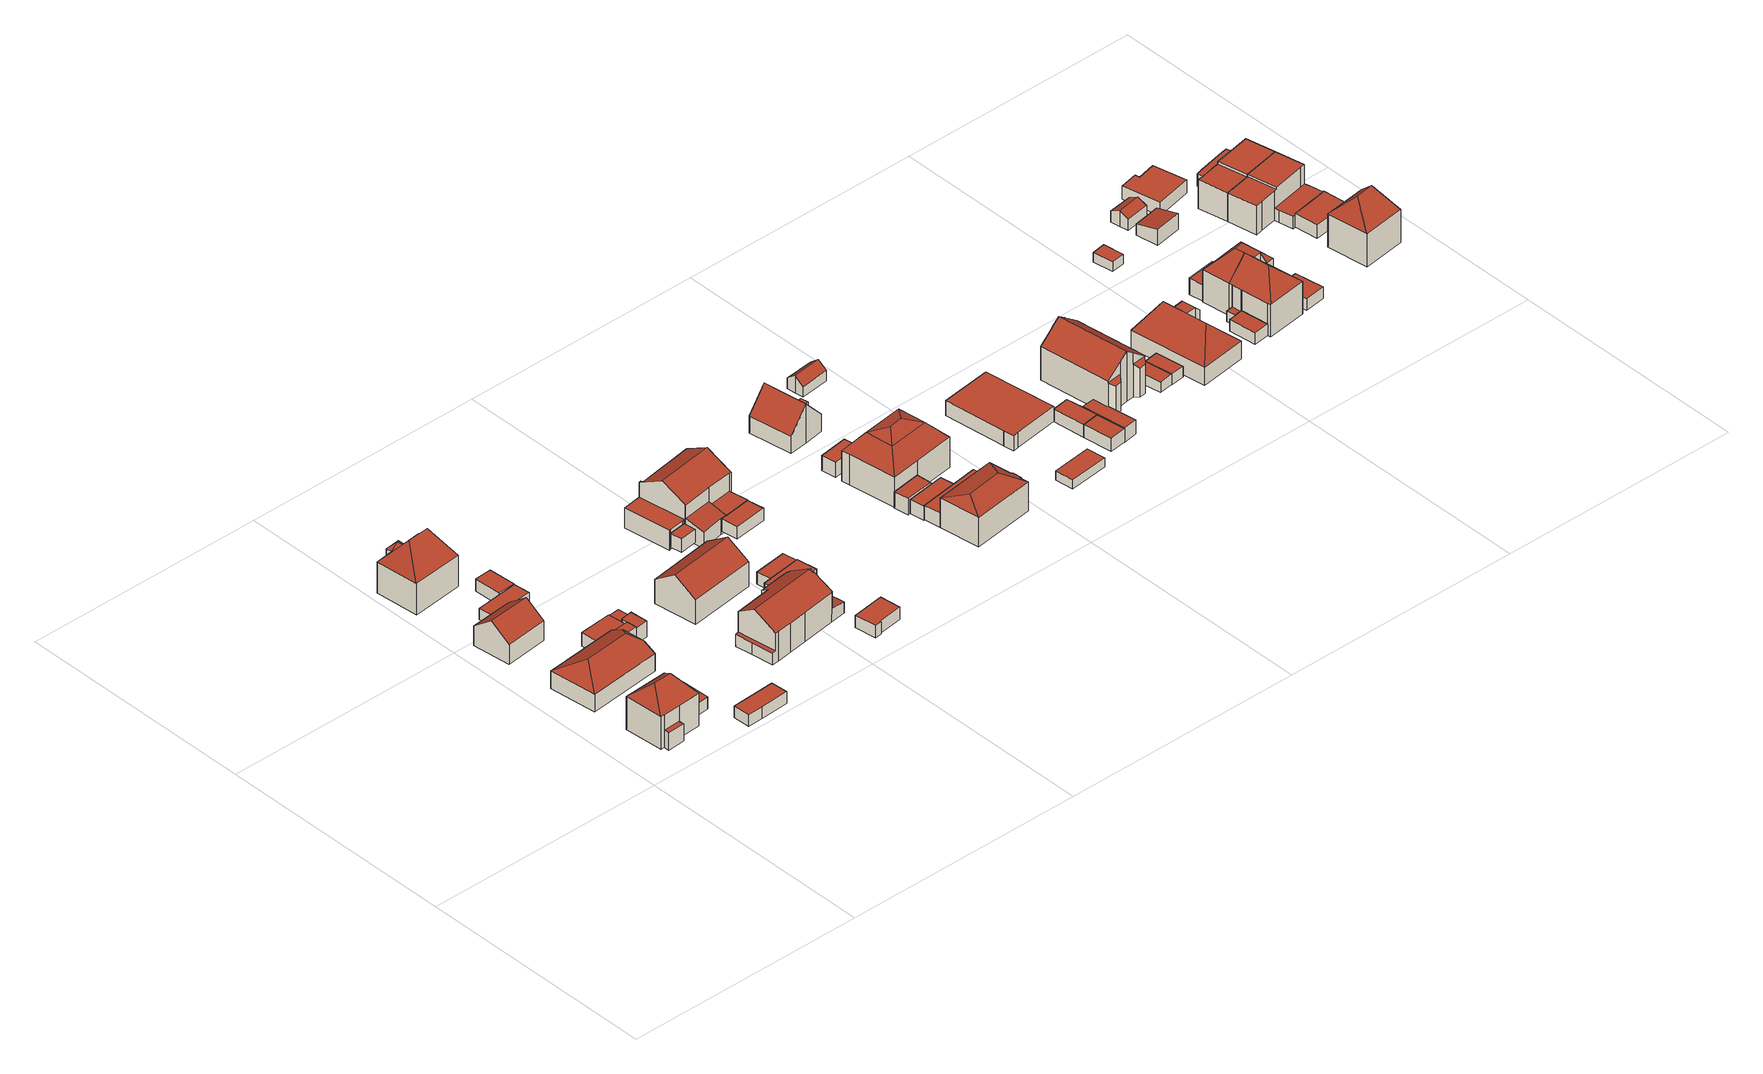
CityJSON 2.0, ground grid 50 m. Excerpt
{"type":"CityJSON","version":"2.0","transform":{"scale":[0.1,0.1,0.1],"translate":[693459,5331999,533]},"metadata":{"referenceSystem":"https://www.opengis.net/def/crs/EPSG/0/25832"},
"CityObjects":{
"building1":{"type":"Building","attributes":{"Gemeindeschluessel":"09162000","HoeheDach":"545.530","HoeheGrund":"535.030","Methode":"2000","NiedrigsteTraufeDesGebaeudes":"538.732","Geometrietyp2DReferenz":"3000","function":"31001_1000","roofType":"3200","measuredHeight":10.5,"storeysAboveGround":3},"geometry":[{"type":"MultiSurface","lod":"2","boundaries":[[[0,1,2,3]],[[4,5,6,7]],[[8,9,10,11,12,13,14]],[[15,16,11,10]],[[6,5,2,1,17,18,15,10,9,19]],[[20,21,4,7,22,23,24,25,26,27]],[[26,25,16,15,18]],[[20,28,29,21]],[[22,14,13,23]],[[25,24,12,11,16]],[[19,9,8]],[[22,7,6,19,8,14]],[[20,27,17,1,0,28]],[[4,21,29,3,2,5]],[[23,13,12,24]],[[28,0,3,29]],[[26,18,17,27]]],"semantics":{"surfaces":[{"type":"WallSurface"},{"type":"RoofSurface"},{"type":"GroundSurface"}],"values":[0,0,1,1,1,2,0,0,0,0,1,0,0,0,0,1,0]}}]},
"building2":{"type":"Building","attributes":{"Gemeindeschluessel":"09162000","HoeheDach":"541.320","HoeheGrund":"534.810","Methode":"2000","NiedrigsteTraufeDesGebaeudes":"538.487","Geometrietyp2DReferenz":"3000","function":"31001_1000","roofType":"3200","measuredHeight":6.51,"storeysAboveGround":1},"geometry":[{"type":"MultiSurface","lod":"2","boundaries":[[[30,31,32,33,34,35,36]],[[31,30,37,38,39]],[[35,40,41,36]],[[34,42,40,35]],[[39,38,43,44,45]],[[32,45,46,33]],[[33,46,42,34]],[[38,37,47,43]],[[31,39,45,32]],[[44,43,47,41,40,42,46]],[[45,44,46]],[[30,36,41,47,37]]],"semantics":{"surfaces":[{"type":"GroundSurface"},{"type":"WallSurface"},{"type":"RoofSurface"}],"values":[0,1,1,1,2,1,1,2,1,2,2,1]}}]},
"building3":{"type":"Building","attributes":{"Gemeindeschluessel":"09162000","HoeheDach":"537.626","HoeheGrund":"535.020","Methode":"1000","NiedrigsteTraufeDesGebaeudes":"537.626","Geometrietyp2DReferenz":"3000","function":"31001_2000","roofType":"1000","measuredHeight":2.61,"storeysAboveGround":1},"geometry":[{"type":"MultiSurface","lod":"2","boundaries":[[[48,49,50,51,52,53]],[[54,52,51,55]],[[56,50,49,57]],[[24,53,52,54]],[[24,54,55,56,57,25]],[[25,48,53,24]],[[57,49,48,25]],[[55,51,50,56]]],"semantics":{"surfaces":[{"type":"RoofSurface"},{"type":"WallSurface"},{"type":"GroundSurface"}],"values":[0,1,1,1,2,1,1,1]}}]},
"building4":{"type":"Building","attributes":{"Gemeindeschluessel":"09162000","HoeheDach":"542.047","HoeheGrund":"534.880","Methode":"1000","NiedrigsteTraufeDesGebaeudes":"539.042","Geometrietyp2DReferenz":"3000","function":"31001_1000","roofType":"3100","measuredHeight":7.17,"storeysAboveGround":1},"geometry":[{"type":"MultiSurface","lod":"2","boundaries":[[[58,59,60,61,62]],[[62,61,63,64]],[[65,66,59,58]],[[60,67,63,61]],[[59,66,67,60]],[[64,63,67,66,65]],[[64,65,58,62]]],"semantics":{"surfaces":[{"type":"WallSurface"},{"type":"RoofSurface"},{"type":"GroundSurface"}],"values":[0,0,0,1,1,0,2]}}]},
"building5":{"type":"Building","attributes":{"Gemeindeschluessel":"09162000","HoeheDach":"546.390","HoeheGrund":"534.690","Methode":"2000","NiedrigsteTraufeDesGebaeudes":"541.252","Geometrietyp2DReferenz":"3000","function":"31001_1000","roofType":"3200","measuredHeight":11.7,"storeysAboveGround":2},"geometry":[{"type":"MultiSurface","lod":"2","boundaries":[[[68,69,70,71]],[[72,73,74,75,76,71,70,77]],[[78,79,80,81]],[[76,82,71]],[[82,83,84]],[[79,72,77,85,80]],[[75,86,83,82,76]],[[71,82,84]],[[87,68,71,84]],[[75,88,89,86]],[[69,68,87,89,88,90,78,81]],[[78,90,74,73,79]],[[89,87,84,83,86]],[[85,77,70]],[[79,73,72]],[[69,81,80,85,70]],[[90,88,75,74]]],"semantics":{"surfaces":[{"type":"WallSurface"},{"type":"RoofSurface"},{"type":"GroundSurface"}],"values":[0,1,0,1,1,1,1,1,0,0,2,0,0,1,1,0,0]}}]},
"building6":{"type":"Building","attributes":{"Gemeindeschluessel":"09162000","HoeheDach":"537.505","HoeheGrund":"535.040","Methode":"1000","NiedrigsteTraufeDesGebaeudes":"537.505","Geometrietyp2DReferenz":"3000","function":"31001_2000","roofType":"1000","measuredHeight":2.46,"storeysAboveGround":1},"geometry":[{"type":"MultiSurface","lod":"2","boundaries":[[[91,92,93,94]],[[95,96,97,98]],[[98,97,92,91]],[[94,93,99,100]],[[100,99,96,95]],[[96,99,93,92,97]],[[98,91,94,100,95]]],"semantics":{"surfaces":[{"type":"WallSurface"},{"type":"RoofSurface"},{"type":"GroundSurface"}],"values":[0,0,0,0,0,1,2]}}]},
"building7":{"type":"Building","attributes":{"Gemeindeschluessel":"09162000","HoeheDach":"537.253","HoeheGrund":"534.900","Methode":"1000","NiedrigsteTraufeDesGebaeudes":"537.253","Geometrietyp2DReferenz":"3000","function":"31001_2000","roofType":"1000","measuredHeight":2.35},"geometry":[{"type":"MultiSurface","lod":"2","boundaries":[[[101,102,103,104]],[[105,101,104,106]],[[106,107,108,105]],[[104,103,107,106]],[[102,101,105,108]],[[102,108,107,103]]],"semantics":{"surfaces":[{"type":"WallSurface"},{"type":"GroundSurface"},{"type":"RoofSurface"}],"values":[0,1,0,0,0,2]}}]},
"building8":{"type":"Building","attributes":{"Gemeindeschluessel":"09162000","HoeheDach":"537.674","HoeheGrund":"534.890","Methode":"1000","NiedrigsteTraufeDesGebaeudes":"537.674","Geometrietyp2DReferenz":"3000","function":"31001_2000","roofType":"1000","measuredHeight":2.78},"geometry":[{"type":"MultiSurface","lod":"2","boundaries":[[[109,110,111,112]],[[113,109,112,114]],[[115,116,117,118,119,110,109,113]],[[118,117,120,121]],[[116,115,122,123]],[[110,119,124,111]],[[117,116,123,120]],[[114,112,111,124,121,120,123,122]],[[119,118,121,124]],[[115,113,114,122]]],"semantics":{"surfaces":[{"type":"WallSurface"},{"type":"RoofSurface"},{"type":"GroundSurface"}],"values":[0,0,1,0,0,0,0,2,0,0]}}]},
"building9":{"type":"Building","attributes":{"Gemeindeschluessel":"09162000","HoeheDach":"538.677","HoeheGrund":"535.000","Methode":"3100","NiedrigsteTraufeDesGebaeudes":"538.677","Geometrietyp2DReferenz":"3000","function":"51009_1610","roofType":"1000","measuredHeight":3.68},"geometry":[{"type":"MultiSurface","lod":"2","boundaries":[[[125,126,127,128]],[[129,130,126,125]],[[126,130,131,127]],[[128,127,131,132]],[[130,129,132,131]],[[129,125,128,132]]],"semantics":{"surfaces":[{"type":"WallSurface"},{"type":"RoofSurface"},{"type":"GroundSurface"}],"values":[0,1,0,2,0,0]}}]},
"building10":{"type":"Building","attributes":{"Gemeindeschluessel":"09162000","HoeheDach":"537.370","HoeheGrund":"534.810","Methode":"1000","NiedrigsteTraufeDesGebaeudes":"537.370","Geometrietyp2DReferenz":"3000","function":"31001_2000","roofType":"1000","measuredHeight":2.56},"geometry":[{"type":"MultiSurface","lod":"2","boundaries":[[[133,134,135,136]],[[136,135,137,138]],[[137,135,134,139]],[[140,133,136,138]],[[140,139,134,133]],[[138,137,139,140]]],"semantics":{"surfaces":[{"type":"WallSurface"},{"type":"RoofSurface"},{"type":"GroundSurface"}],"values":[0,0,1,2,0,0]}}]},
"building11":{"type":"Building","attributes":{"Gemeindeschluessel":"09162000","HoeheDach":"538.357","HoeheGrund":"534.960","Methode":"3100","NiedrigsteTraufeDesGebaeudes":"538.357","Geometrietyp2DReferenz":"3000","function":"31001_2000","roofType":"1000","measuredHeight":3.4},"geometry":[{"type":"MultiSurface","lod":"2","boundaries":[[[141,142,143,128]],[[144,145,146,147]],[[141,148,145,144,149,142]],[[149,144,147,150]],[[142,149,150,143]],[[148,141,128,127]],[[145,148,127,146]],[[143,150,147,146,127,128]]],"semantics":{"surfaces":[{"type":"WallSurface"},{"type":"RoofSurface"},{"type":"GroundSurface"}],"values":[0,0,1,0,0,0,0,2]}}]},
"building12":{"type":"Building","attributes":{"Gemeindeschluessel":"09162000","HoeheDach":"537.461","HoeheGrund":"534.990","Methode":"3100","NiedrigsteTraufeDesGebaeudes":"537.461","Geometrietyp2DReferenz":"3000","function":"51009_1610","roofType":"1000","measuredHeight":2.47},"geometry":[{"type":"MultiSurface","lod":"2","boundaries":[[[151,152,150,147]],[[153,147,150,154]],[[155,152,151,156]],[[156,151,147,153]],[[155,156,153,154]],[[152,155,154,150]]],"semantics":{"surfaces":[{"type":"WallSurface"},{"type":"GroundSurface"},{"type":"RoofSurface"}],"values":[0,1,2,0,0,0]}}]},
"building13":{"type":"Building","attributes":{"Gemeindeschluessel":"09162000","HoeheDach":"544.003","HoeheGrund":"535.122","Methode":"2000","NiedrigsteTraufeDesGebaeudes":"537.406","Geometrietyp2DReferenz":"3000","function":"31001_1000","roofType":"3100","measuredHeight":8.88,"storeysAboveGround":2},"geometry":[{"type":"MultiSurface","lod":"2","boundaries":[[[157,158,159,160,161,162]],[[163,164,165,166]],[[160,159,167,168,169]],[[170,167,159,158]],[[171,172,173,174]],[[175,176,177,178,179]],[[175,179,180,181,182]],[[183,184,185,186]],[[187,188,189,190]],[[191,192,176,175,182,193]],[[194,168,167,170]],[[186,185,172,171]],[[195,178,177,196]],[[197,198,199,200]],[[201,188,187]],[[194,202,203,204,169,168]],[[187,190,163,166,195,196,192,191,183,186,171,174,202,194,170,158,157,205,206,207,208]],[[191,193,184,183]],[[180,165,164,189,188,201,209,210,211,212,162,161,181]],[[181,161,204,203,173,172,185,184,193,182]],[[160,169,204,161]],[[195,166,165,180,179,178]],[[207,199,198,208]],[[200,210,209,197]],[[207,206,211,210,200,199]],[[157,162,212,205]],[[187,208,198,197,209,201]],[[205,212,211,206]],[[196,177,176,192]],[[174,173,203,202]],[[190,189,164,163]]],"semantics":{"surfaces":[{"type":"WallSurface"},{"type":"RoofSurface"},{"type":"GroundSurface"}],"values":[0,0,1,0,0,1,0,0,0,0,0,0,0,1,0,0,2,0,1,1,0,0,0,0,0,0,0,0,0,0,0]}}]},
"building14":{"type":"Building","attributes":{"Gemeindeschluessel":"09162000","HoeheDach":"543.204","HoeheGrund":"534.850","Methode":"1000","NiedrigsteTraufeDesGebaeudes":"540.043","Geometrietyp2DReferenz":"3000","function":"31001_1000","roofType":"3100","measuredHeight":8.35,"storeysAboveGround":2},"geometry":[{"type":"MultiSurface","lod":"2","boundaries":[[[213,214,215,216]],[[215,214,217,218]],[[219,220,217,214,213]],[[219,213,216,221]],[[221,222,220,219]],[[218,217,220,222]],[[216,215,218,222,221]]],"semantics":{"surfaces":[{"type":"WallSurface"},{"type":"RoofSurface"},{"type":"GroundSurface"}],"values":[0,1,0,2,0,1,0]}}]},
"building15":{"type":"Building","attributes":{"Gemeindeschluessel":"09162000","HoeheDach":"537.583","HoeheGrund":"534.970","Methode":"1000","NiedrigsteTraufeDesGebaeudes":"537.583","Geometrietyp2DReferenz":"3000","function":"31001_2000","roofType":"1000","measuredHeight":2.61},"geometry":[{"type":"MultiSurface","lod":"2","boundaries":[[[223,224,225,226]],[[226,225,227,228]],[[229,230,231,232]],[[233,234,230,229]],[[232,231,224,223]],[[228,227,234,233]],[[223,226,228,233,229,232]],[[231,230,234,227,225,224]]],"semantics":{"surfaces":[{"type":"WallSurface"},{"type":"GroundSurface"},{"type":"RoofSurface"}],"values":[0,0,0,0,0,0,1,2]}}]},
"building16":{"type":"Building","attributes":{"Gemeindeschluessel":"09162000","HoeheDach":"537.691","HoeheGrund":"534.970","Methode":"1000","NiedrigsteTraufeDesGebaeudes":"537.691","Geometrietyp2DReferenz":"3000","function":"31001_2000","roofType":"1000","measuredHeight":2.72},"geometry":[{"type":"MultiSurface","lod":"2","boundaries":[[[235,236,237,238]],[[239,240,236,235]],[[241,242,243,244]],[[238,237,245,246]],[[247,248,249,250]],[[247,250,239,235,238,246,251,252,241,244]],[[246,245,253,251]],[[243,242,254,253,245,237,236,240,249,248]],[[250,249,240,239]],[[252,254,242,241]],[[244,243,248,247]],[[251,253,254,252]]],"semantics":{"surfaces":[{"type":"WallSurface"},{"type":"GroundSurface"},{"type":"RoofSurface"}],"values":[0,0,0,0,0,1,0,2,0,0,0,0]}}]},
"building17":{"type":"Building","attributes":{"Gemeindeschluessel":"09162000","HoeheDach":"537.530","HoeheGrund":"534.890","Methode":"1000","NiedrigsteTraufeDesGebaeudes":"537.530","Geometrietyp2DReferenz":"3000","function":"51009_1610","roofType":"1000","measuredHeight":2.64},"geometry":[{"type":"MultiSurface","lod":"2","boundaries":[[[255,256,257,258]],[[259,260,261,262]],[[255,258,259,262]],[[256,255,262,261,263]],[[258,257,264,260,259]],[[256,263,264,257]],[[264,263,261,260]]],"semantics":{"surfaces":[{"type":"WallSurface"},{"type":"GroundSurface"},{"type":"RoofSurface"}],"values":[0,0,0,1,2,0,0]}}]},
"building18":{"type":"Building","attributes":{"Gemeindeschluessel":"09162000","HoeheDach":"537.160","HoeheGrund":"534.360","Methode":"2000","NiedrigsteTraufeDesGebaeudes":"537.160","Geometrietyp2DReferenz":"3000","function":"51009_1610","roofType":"1000","measuredHeight":2.8},"geometry":[{"type":"MultiSurface","lod":"2","boundaries":[[[265,266,267,268]],[[269,270,271,272]],[[267,266,271,270,273]],[[274,273,270,269]],[[272,271,266,265]],[[268,267,273,274]],[[274,269,272,265,268]]],"semantics":{"surfaces":[{"type":"WallSurface"},{"type":"RoofSurface"},{"type":"GroundSurface"}],"values":[0,0,1,0,0,0,2]}}]},
"building19":{"type":"Building","attributes":{"Gemeindeschluessel":"09162000","HoeheDach":"543.804","HoeheGrund":"533.790","Methode":"1000","NiedrigsteTraufeDesGebaeudes":"537.166","Geometrietyp2DReferenz":"3000","function":"31001_1000","roofType":"3100","measuredHeight":10.01,"storeysAboveGround":2},"geometry":[{"type":"MultiSurface","lod":"2","boundaries":[[[275,276,277,278]],[[279,280,281,282]],[[275,283,284,282,281,276]],[[285,286,287,288]],[[289,290,291,283,275,278,292,293,294,295,296,297,285,288,298,299,300]],[[285,297,301,302,303,286]],[[304,287,286,303,305,306]],[[307,308,289,300]],[[302,309,310,305,303]],[[304,298,288,287]],[[284,311,312,279,282]],[[292,278,277,310,309,313]],[[299,314,307,300]],[[290,312,311,291]],[[294,315,316,295]],[[293,317,315,294]],[[292,313,317,293]],[[307,314,306,305,310,277,276,281,280,308]],[[306,314,299,298,304]],[[295,316,318,296]],[[290,289,308,280,279,312]],[[302,301,318,316,315,317,313,309]],[[296,318,301,297]],[[291,311,284,283]]],"semantics":{"surfaces":[{"type":"WallSurface"},{"type":"GroundSurface"},{"type":"RoofSurface"}],"values":[0,0,0,0,1,0,2,0,0,0,2,0,0,0,0,0,0,2,0,0,0,2,0,0]}}]},
"building20":{"type":"Building","attributes":{"Gemeindeschluessel":"09162000","HoeheDach":"537.233","HoeheGrund":"534.590","Methode":"1000","NiedrigsteTraufeDesGebaeudes":"537.233","Geometrietyp2DReferenz":"3000","function":"31001_2000","roofType":"1000","measuredHeight":2.64},"geometry":[{"type":"MultiSurface","lod":"2","boundaries":[[[319,320,321,322]],[[323,312,324,325]],[[322,321,311,326]],[[327,328,320,319]],[[321,320,328,324,312,311]],[[326,311,312,323]],[[326,323,325,327,319,322]],[[325,324,328,327]]],"semantics":{"surfaces":[{"type":"WallSurface"},{"type":"RoofSurface"},{"type":"GroundSurface"}],"values":[0,0,0,0,1,0,2,0]}}]},
"building21":{"type":"Building","attributes":{"Gemeindeschluessel":"09162000","HoeheDach":"537.294","HoeheGrund":"534.600","Methode":"1000","NiedrigsteTraufeDesGebaeudes":"537.294","Geometrietyp2DReferenz":"3000","function":"31001_2000","roofType":"1000","measuredHeight":2.69},"geometry":[{"type":"MultiSurface","lod":"2","boundaries":[[[323,329,330,331]],[[325,332,329,323]],[[331,333,327,325,323]],[[333,334,335,327]],[[331,330,334,333]],[[327,335,332,325]],[[329,332,335,334,330]]],"semantics":{"surfaces":[{"type":"WallSurface"},{"type":"GroundSurface"},{"type":"RoofSurface"}],"values":[0,0,1,0,0,0,2]}}]},
"building22":{"type":"Building","attributes":{"Gemeindeschluessel":"09162000","HoeheDach":"537.800","HoeheGrund":"534.437","Methode":"2000","NiedrigsteTraufeDesGebaeudes":"537.800","Geometrietyp2DReferenz":"3000","function":"31001_2463","roofType":"1000","measuredHeight":3.36,"storeysAboveGround":1},"geometry":[{"type":"MultiSurface","lod":"2","boundaries":[[[336,337,338,339]],[[340,341,342,343]],[[339,338,344,345]],[[343,342,337,336]],[[341,344,338,337,342]],[[343,336,339,345,340]],[[345,344,341,340]]],"semantics":{"surfaces":[{"type":"WallSurface"},{"type":"RoofSurface"},{"type":"GroundSurface"}],"values":[0,0,0,0,1,2,0]}}]},
"building23":{"type":"Building","attributes":{"Gemeindeschluessel":"09162000","HoeheDach":"537.932","HoeheGrund":"534.930","Methode":"1000","NiedrigsteTraufeDesGebaeudes":"537.932","Geometrietyp2DReferenz":"3000","function":"31001_2000","roofType":"1000","measuredHeight":3},"geometry":[{"type":"MultiSurface","lod":"2","boundaries":[[[346,347,348,349]],[[350,351,348,347]],[[352,350,347,346]],[[351,353,349,348]],[[353,351,350,352]],[[353,352,346,349]]],"semantics":{"surfaces":[{"type":"GroundSurface"},{"type":"WallSurface"},{"type":"RoofSurface"}],"values":[0,1,1,1,2,1]}}]},
"building24":{"type":"Building","attributes":{"Gemeindeschluessel":"09162000","HoeheDach":"542.680","HoeheGrund":"535.060","Methode":"2000","NiedrigsteTraufeDesGebaeudes":"540.991","Geometrietyp2DReferenz":"3000","function":"31001_1000","roofType":"3200","measuredHeight":7.62,"storeysAboveGround":2},"geometry":[{"type":"MultiSurface","lod":"2","boundaries":[[[354,355,356,357]],[[358,359,360,361]],[[362,363,364,365,366]],[[365,364,367,368]],[[369,363,362,370]],[[358,371,367,359]],[[354,357,369,370,372,371,358,361,373,374]],[[366,365,368]],[[375,373,361,360]],[[373,375,376,374]],[[372,368,367,371]],[[372,370,362,366,368]],[[375,360,359,367,364,363,356,355,376]],[[369,357,356,363]],[[355,354,374,376]]],"semantics":{"surfaces":[{"type":"WallSurface"},{"type":"RoofSurface"},{"type":"GroundSurface"}],"values":[0,0,1,1,0,0,2,1,0,0,0,0,1,0,0]}}]},
"building25":{"type":"Building","attributes":{"Gemeindeschluessel":"09162000","HoeheDach":"538.060","HoeheGrund":"535.110","Methode":"1000","NiedrigsteTraufeDesGebaeudes":"538.060","Geometrietyp2DReferenz":"3000","function":"51009_1610","roofType":"1000","measuredHeight":2.95},"geometry":[{"type":"MultiSurface","lod":"2","boundaries":[[[377,378,379,380]],[[381,377,380,382]],[[383,384,372,371]],[[378,383,371,379]],[[382,380,379,371,372]],[[384,383,378,377,381]],[[384,381,382,372]]],"semantics":{"surfaces":[{"type":"WallSurface"},{"type":"GroundSurface"},{"type":"RoofSurface"}],"values":[0,0,0,0,1,2,0]}}]},
"building26":{"type":"Building","attributes":{"Gemeindeschluessel":"09162000","HoeheDach":"537.600","HoeheGrund":"534.443","Methode":"2000","NiedrigsteTraufeDesGebaeudes":"537.600","Geometrietyp2DReferenz":"3000","function":"31001_2463","roofType":"1000","measuredHeight":3.16,"storeysAboveGround":1},"geometry":[{"type":"MultiSurface","lod":"2","boundaries":[[[385,386,387,388]],[[389,390,386,385]],[[391,392,390,389]],[[388,387,392,391]],[[385,388,391,389]],[[390,392,387,386]]],"semantics":{"surfaces":[{"type":"WallSurface"},{"type":"GroundSurface"},{"type":"RoofSurface"}],"values":[0,0,0,0,1,2]}}]},
"building27":{"type":"Building","attributes":{"Gemeindeschluessel":"09162000","HoeheDach":"545.370","HoeheGrund":"534.412","Methode":"2000","NiedrigsteTraufeDesGebaeudes":"540.207","Geometrietyp2DReferenz":"3000","function":"31001_1000","roofType":"3400","measuredHeight":10.96,"storeysAboveGround":3},"geometry":[{"type":"MultiSurface","lod":"2","boundaries":[[[393,394,395,396]],[[339,397,398,336]],[[399,400,401,402,403]],[[404,405,406,407]],[[395,394,400,399]],[[408,409,410,411]],[[397,412,393,396,398]],[[405,404,411,410]],[[413,414,406,405,410,409,415,339,336,416,417]],[[409,408,412,415]],[[336,398,418,416]],[[416,418,403,417]],[[404,407,401,400,393,412,408,411]],[[415,412,397,339]],[[396,395,399]],[[414,401,407,406]],[[413,417,403,402]],[[413,402,401,414]],[[393,400,394]],[[418,398,396,399,403]]],"semantics":{"surfaces":[{"type":"RoofSurface"},{"type":"WallSurface"},{"type":"GroundSurface"}],"values":[0,1,0,1,0,1,0,1,2,1,1,1,0,1,0,1,1,1,0,0]}}]},
"building28":{"type":"Building","attributes":{"Gemeindeschluessel":"09162000","HoeheDach":"542.908","HoeheGrund":"534.690","Methode":"2000","NiedrigsteTraufeDesGebaeudes":"537.870","Geometrietyp2DReferenz":"3000","function":"31001_1000","roofType":"3100","measuredHeight":8.22,"storeysAboveGround":1},"geometry":[{"type":"MultiSurface","lod":"2","boundaries":[[[419,420,421,422]],[[423,424,425,426]],[[427,428,420,429]],[[430,427,429,431,432,433,434,435,436,437]],[[432,422,421,433]],[[434,438,439,435]],[[426,440,441,423]],[[430,437,424,423,441,442]],[[433,421,438,434]],[[430,442,428,427]],[[429,420,419,431]],[[436,435,439,440,426,425]],[[436,425,424,437]],[[431,419,422,432]],[[420,428,442,441,440,439,438,421]]],"semantics":{"surfaces":[{"type":"RoofSurface"},{"type":"WallSurface"},{"type":"GroundSurface"}],"values":[0,0,1,2,1,1,1,1,1,1,1,1,1,1,0]}}]},
"building29":{"type":"Building","attributes":{"Gemeindeschluessel":"09162000","HoeheDach":"538.404","HoeheGrund":"534.680","Methode":"1000","NiedrigsteTraufeDesGebaeudes":"536.900","Geometrietyp2DReferenz":"3000","function":"31001_2000","roofType":"3100","measuredHeight":3.72,"storeysAboveGround":1},"geometry":[{"type":"MultiSurface","lod":"2","boundaries":[[[443,444,445,446]],[[447,446,445,448]],[[449,443,446,447]],[[450,451,452,449,447,448]],[[453,454,444,443]],[[450,444,454,451]],[[448,445,444,450]],[[451,454,453,452]],[[452,453,443,449]]],"semantics":{"surfaces":[{"type":"RoofSurface"},{"type":"WallSurface"},{"type":"GroundSurface"}],"values":[0,1,1,2,0,1,1,1,1]}}]},
"building30":{"type":"Building","attributes":{"Gemeindeschluessel":"09162000","HoeheDach":"537.040","HoeheGrund":"535.150","Methode":"2000","NiedrigsteTraufeDesGebaeudes":"537.040","Geometrietyp2DReferenz":"3000","function":"51009_1610","roofType":"1000","measuredHeight":1.89},"geometry":[{"type":"MultiSurface","lod":"2","boundaries":[[[455,456,457,458]],[[459,460,461,462]],[[460,459,458,457]],[[462,461,456,455]],[[461,460,457,456]],[[459,462,455,458]]],"semantics":{"surfaces":[{"type":"GroundSurface"},{"type":"RoofSurface"},{"type":"WallSurface"}],"values":[0,1,2,2,2,2]}}]},
"building31":{"type":"Building","attributes":{"Gemeindeschluessel":"09162000","HoeheDach":"538.183","HoeheGrund":"534.960","Methode":"1000","NiedrigsteTraufeDesGebaeudes":"538.183","Geometrietyp2DReferenz":"3000","function":"31001_1000","roofType":"1000","measuredHeight":3.22,"storeysAboveGround":1},"geometry":[{"type":"MultiSurface","lod":"2","boundaries":[[[463,464,465,466]],[[467,468,469,470]],[[471,472,463,466,473,467,470,474]],[[475,476,477,469,468,478,465,464]],[[473,478,468,467]],[[470,469,477,474]],[[474,477,476,471]],[[466,465,478,473]],[[472,475,464,463]],[[475,472,471,476]]],"semantics":{"surfaces":[{"type":"WallSurface"},{"type":"GroundSurface"},{"type":"RoofSurface"}],"values":[0,0,1,2,0,0,0,0,0,0]}}]},
"building32":{"type":"Building","attributes":{"Gemeindeschluessel":"09162000","HoeheDach":"537.725","HoeheGrund":"534.850","Methode":"1000","NiedrigsteTraufeDesGebaeudes":"537.725","Geometrietyp2DReferenz":"3000","function":"31001_2000","roofType":"1000","measuredHeight":2.88},"geometry":[{"type":"MultiSurface","lod":"2","boundaries":[[[479,480,481,482]],[[482,481,483,484]],[[484,483,485,486]],[[482,484,486,479]],[[486,485,480,479]],[[480,485,483,481]]],"semantics":{"surfaces":[{"type":"WallSurface"},{"type":"GroundSurface"},{"type":"RoofSurface"}],"values":[0,0,0,1,0,2]}}]},
"building33":{"type":"Building","attributes":{"Gemeindeschluessel":"09162000","HoeheDach":"537.694","HoeheGrund":"535.050","Methode":"1000","NiedrigsteTraufeDesGebaeudes":"537.694","Geometrietyp2DReferenz":"3000","function":"51009_1610","roofType":"1000","measuredHeight":2.64},"geometry":[{"type":"MultiSurface","lod":"2","boundaries":[[[474,487,488,489]],[[474,489,490,491,492]],[[481,483,493,488,487]],[[492,481,487,474]],[[491,483,481,492]],[[490,493,483,491]],[[489,488,493,490]]],"semantics":{"surfaces":[{"type":"WallSurface"},{"type":"GroundSurface"},{"type":"RoofSurface"}],"values":[0,1,2,0,0,0,0]}}]},
"building34":{"type":"Building","attributes":{"Gemeindeschluessel":"09162000","HoeheDach":"537.786","HoeheGrund":"534.800","Methode":"1000","NiedrigsteTraufeDesGebaeudes":"537.786","Geometrietyp2DReferenz":"3000","function":"31001_2000","roofType":"1000","measuredHeight":2.99},"geometry":[{"type":"MultiSurface","lod":"2","boundaries":[[[494,495,496,497,498,499,500]],[[501,496,495,502]],[[503,494,500,504]],[[505,499,498,506]],[[504,500,499,505]],[[502,495,494,503]],[[507,497,496,501]],[[506,498,497,507]],[[504,505,506,507,501,502,503]]],"semantics":{"surfaces":[{"type":"RoofSurface"},{"type":"WallSurface"},{"type":"GroundSurface"}],"values":[0,1,1,1,1,1,1,1,2]}}]},
"building35":{"type":"Building","attributes":{"Gemeindeschluessel":"09162000","HoeheDach":"545.612","HoeheGrund":"534.910","Methode":"2000","NiedrigsteTraufeDesGebaeudes":"540.701","Geometrietyp2DReferenz":"3000","function":"31001_1000","roofType":"2100","measuredHeight":10.7,"storeysAboveGround":2},"geometry":[{"type":"MultiSurface","lod":"2","boundaries":[[[508,509,510,511,512]],[[511,513,514,512]],[[515,516,508,512,514,517]],[[518,519,520,521]],[[522,523,524,513,511,510]],[[525,509,508,516]],[[526,520,519,527]],[[522,525,516,515,528,526,527,529,523]],[[521,530,531,518]],[[514,513,524,532,531,530,533,517]],[[522,510,509,525]],[[529,532,524,523]],[[526,528,533,530,521,520]],[[529,527,519,518,531,532]],[[515,517,533,528]]],"semantics":{"surfaces":[{"type":"RoofSurface"},{"type":"WallSurface"},{"type":"GroundSurface"}],"values":[0,1,1,0,1,1,1,2,1,0,1,1,1,1,1]}}]},
"building36":{"type":"Building","attributes":{"Gemeindeschluessel":"09162000","HoeheDach":"545.582","HoeheGrund":"534.870","Methode":"2000","NiedrigsteTraufeDesGebaeudes":"540.673","Geometrietyp2DReferenz":"3000","function":"31001_1000","roofType":"2100","measuredHeight":10.71,"storeysAboveGround":2},"geometry":[{"type":"MultiSurface","lod":"2","boundaries":[[[534,535,536,537]],[[527,519,538,539]],[[536,540,541,537]],[[542,543,544,545]],[[527,529,532,531,518,519]],[[546,539,538,547,548,549]],[[550,545,544,540,536,535]],[[550,551,552,529,527,539,546,542,545]],[[518,547,538,519]],[[532,541,540,544,543,549,548,531]],[[552,541,532,529]],[[552,551,534,537,541]],[[546,549,543,542]],[[518,531,548,547]],[[550,535,534,551]]],"semantics":{"surfaces":[{"type":"RoofSurface"},{"type":"WallSurface"},{"type":"GroundSurface"}],"values":[0,1,1,1,1,1,1,2,0,0,1,1,1,1,1]}}]},
"building37":{"type":"Building","attributes":{"Gemeindeschluessel":"09162000","HoeheDach":"536.860","HoeheGrund":"534.740","Methode":"1000","NiedrigsteTraufeDesGebaeudes":"536.860","Geometrietyp2DReferenz":"3000","function":"31001_2000","roofType":"1000","measuredHeight":2.12},"geometry":[{"type":"MultiSurface","lod":"2","boundaries":[[[553,554,555,556]],[[557,558,559,560]],[[556,555,558,557]],[[560,553,556,557]],[[558,555,554,559]],[[560,559,554,553]]],"semantics":{"surfaces":[{"type":"WallSurface"},{"type":"GroundSurface"},{"type":"RoofSurface"}],"values":[0,0,0,1,2,0]}}]},
"building38":{"type":"Building","attributes":{"Gemeindeschluessel":"09162000","HoeheDach":"536.853","HoeheGrund":"534.620","Methode":"1000","NiedrigsteTraufeDesGebaeudes":"536.853","Geometrietyp2DReferenz":"3000","function":"31001_2000","roofType":"1000","measuredHeight":2.23},"geometry":[{"type":"MultiSurface","lod":"2","boundaries":[[[561,562,563,564]],[[564,555,554,561]],[[561,554,565,562]],[[562,565,566,563]],[[555,566,565,554]],[[563,566,555,564]]],"semantics":{"surfaces":[{"type":"GroundSurface"},{"type":"WallSurface"},{"type":"RoofSurface"}],"values":[0,1,1,1,2,1]}}]},
"building39":{"type":"Building","attributes":{"Gemeindeschluessel":"09162000","HoeheDach":"543.190","HoeheGrund":"534.570","Methode":"2000","NiedrigsteTraufeDesGebaeudes":"538.420","Geometrietyp2DReferenz":"3000","function":"31001_1000","roofType":"3200","measuredHeight":8.62,"storeysAboveGround":1},"geometry":[{"type":"MultiSurface","lod":"2","boundaries":[[[567,568,569]],[[570,571,572]],[[573,574,575,576,577]],[[567,578,579,580,568]],[[581,582,583]],[[584,575,574]],[[578,585,586,579]],[[587,580,579,586,588,589,590,591]],[[590,592,593,591]],[[589,588,583,572,571]],[[594,587,591,593]],[[569,568,584,574,573,570,572,583,582]],[[592,590,589,571,595]],[[583,588,586,585,581]],[[573,577,595,571,570]],[[568,580,587,594,576,575,584]],[[594,593,592,595,577,576]],[[578,567,569,582,581,585]]],"semantics":{"surfaces":[{"type":"RoofSurface"},{"type":"WallSurface"},{"type":"GroundSurface"}],"values":[0,1,0,1,0,1,1,2,1,1,1,0,1,1,0,1,0,0]}}]},
"building40":{"type":"Building","attributes":{"Gemeindeschluessel":"09162000","HoeheDach":"537.229","HoeheGrund":"534.770","Methode":"1000","NiedrigsteTraufeDesGebaeudes":"537.229","Geometrietyp2DReferenz":"3000","function":"51009_1610","roofType":"1000","measuredHeight":2.46},"geometry":[{"type":"MultiSurface","lod":"2","boundaries":[[[596,597,598,599]],[[600,596,599,601]],[[600,602,603,604,597,596]],[[602,600,601,605]],[[597,604,606,598]],[[599,598,606,607,605,601]],[[603,602,605,607]],[[604,603,607,606]]],"semantics":{"surfaces":[{"type":"WallSurface"},{"type":"RoofSurface"},{"type":"GroundSurface"}],"values":[0,0,1,0,0,2,0,0]}}]},
"building41":{"type":"Building","attributes":{"Gemeindeschluessel":"09162000","HoeheDach":"536.849","HoeheGrund":"534.760","Methode":"3100","NiedrigsteTraufeDesGebaeudes":"536.849","Geometrietyp2DReferenz":"3000","function":"31001_2000","roofType":"1000","measuredHeight":2.09,"storeysAboveGround":1},"geometry":[{"type":"MultiSurface","lod":"2","boundaries":[[[608,609,610,611]],[[609,608,612,613]],[[609,613,614,610]],[[612,608,611,615]],[[613,612,615,614]],[[614,615,611,610]]],"semantics":{"surfaces":[{"type":"WallSurface"},{"type":"RoofSurface"},{"type":"GroundSurface"}],"values":[0,1,0,0,0,2]}}]},
"building42":{"type":"Building","attributes":{"Gemeindeschluessel":"09162000","HoeheDach":"545.650","HoeheGrund":"534.770","Methode":"2000","NiedrigsteTraufeDesGebaeudes":"536.990","Geometrietyp2DReferenz":"3000","function":"31001_1000","roofType":"3200","measuredHeight":10.88,"storeysAboveGround":2},"geometry":[{"type":"MultiSurface","lod":"2","boundaries":[[[601,599,616,617,618,619]],[[620,621,622,623]],[[624,623,622,625,626]],[[624,626,627,598]],[[628,629,630,631,632]],[[622,633,625]],[[628,632,634,635]],[[619,618,631,630]],[[601,619,630,629]],[[632,617,616,627,626,625,633,636,634]],[[618,617,632,631]],[[598,627,616,599]],[[633,622,621,637,636]],[[638,635,634,636,637]],[[624,598,599,601,629,628,635,638,620,623]],[[638,637,621,620]]],"semantics":{"surfaces":[{"type":"WallSurface"},{"type":"RoofSurface"},{"type":"GroundSurface"}],"values":[0,0,0,0,0,1,0,1,0,1,0,0,1,0,2,0]}}]},
"building43":{"type":"Building","attributes":{"Gemeindeschluessel":"09162000","HoeheDach":"538.213","HoeheGrund":"534.770","Methode":"1000","NiedrigsteTraufeDesGebaeudes":"538.213","Geometrietyp2DReferenz":"3000","function":"51009_1610","roofType":"1000","measuredHeight":3.44},"geometry":[{"type":"MultiSurface","lod":"2","boundaries":[[[639,640,641,642]],[[640,639,643,644]],[[643,639,642,645]],[[640,644,646,641]],[[646,645,642,641]],[[644,643,645,646]]],"semantics":{"surfaces":[{"type":"WallSurface"},{"type":"RoofSurface"},{"type":"GroundSurface"}],"values":[0,1,0,0,2,0]}}]},
"building44":{"type":"Building","attributes":{"Gemeindeschluessel":"09162000","HoeheDach":"545.620","HoeheGrund":"534.760","Methode":"2000","NiedrigsteTraufeDesGebaeudes":"541.610","Geometrietyp2DReferenz":"3000","function":"31001_1000","roofType":"3200","measuredHeight":10.86,"storeysAboveGround":2},"geometry":[{"type":"MultiSurface","lod":"2","boundaries":[[[635,638,647,648,636,634]],[[636,648,649]],[[620,650,647,638]],[[651,652,650,620]],[[653,654,655,635,634]],[[656,657,652,651]],[[648,647,650,652,658,649]],[[659,660,654,653,649,658,661]],[[656,646,659,661,657]],[[653,634,636,649]],[[635,655,645,646,656,651,620,638]],[[659,646,645,660]],[[652,657,661,658]],[[655,654,660,645]]],"semantics":{"surfaces":[{"type":"WallSurface"},{"type":"RoofSurface"},{"type":"GroundSurface"}],"values":[0,1,0,0,0,0,1,1,0,1,2,0,1,0]}}]},
"building45":{"type":"Building","attributes":{"Gemeindeschluessel":"09162000","HoeheDach":"537.138","HoeheGrund":"534.670","Methode":"1000","NiedrigsteTraufeDesGebaeudes":"537.138","Geometrietyp2DReferenz":"3000","function":"31001_2000","roofType":"1000","measuredHeight":2.47},"geometry":[{"type":"MultiSurface","lod":"2","boundaries":[[[662,663,664,665]],[[666,667,663,662]],[[668,664,663,667]],[[669,668,667,666]],[[665,664,668,669]],[[666,662,665,669]]],"semantics":{"surfaces":[{"type":"WallSurface"},{"type":"RoofSurface"},{"type":"GroundSurface"}],"values":[0,0,1,0,0,2]}}]},
"building46":{"type":"Building","attributes":{"Gemeindeschluessel":"09162000","HoeheDach":"538.017","HoeheGrund":"534.650","Methode":"1000","NiedrigsteTraufeDesGebaeudes":"536.856","Geometrietyp2DReferenz":"3000","function":"31001_2000","roofType":"2100","measuredHeight":3.37},"geometry":[{"type":"MultiSurface","lod":"2","boundaries":[[[670,671,672,673]],[[671,674,675,672]],[[676,674,671,670]],[[677,675,674,676]],[[673,672,675,677]],[[673,677,676,670]]],"semantics":{"surfaces":[{"type":"WallSurface"},{"type":"RoofSurface"},{"type":"GroundSurface"}],"values":[0,1,0,0,0,2]}}]},
"building47":{"type":"Building","attributes":{"Gemeindeschluessel":"09162000","HoeheDach":"537.912","HoeheGrund":"534.670","Methode":"1000","NiedrigsteTraufeDesGebaeudes":"537.044","Geometrietyp2DReferenz":"3000","function":"31001_2000","roofType":"3100","measuredHeight":3.24,"storeysAboveGround":1},"geometry":[{"type":"MultiSurface","lod":"2","boundaries":[[[678,679,680,681]],[[679,682,683,680]],[[684,685,679,678]],[[686,687,688,684,678,681]],[[688,689,685,684]],[[681,680,683,686]],[[686,683,682,687]],[[685,689,682,679]],[[687,682,689,688]]],"semantics":{"surfaces":[{"type":"WallSurface"},{"type":"RoofSurface"},{"type":"GroundSurface"}],"values":[0,1,0,2,0,0,0,1,0]}}]},
"building48":{"type":"Building","attributes":{"Gemeindeschluessel":"09162000","HoeheDach":"537.457","HoeheGrund":"534.730","Methode":"1000","NiedrigsteTraufeDesGebaeudes":"537.457","Geometrietyp2DReferenz":"3000","function":"31001_2000","roofType":"1000","measuredHeight":2.73},"geometry":[{"type":"MultiSurface","lod":"2","boundaries":[[[690,691,692,693]],[[694,695,696,697]],[[698,699,690,693,694,697]],[[697,696,700,698]],[[699,701,691,690]],[[698,700,701,699]],[[693,692,695,694]],[[696,695,692,691,701,700]]],"semantics":{"surfaces":[{"type":"WallSurface"},{"type":"GroundSurface"},{"type":"RoofSurface"}],"values":[0,0,1,0,0,0,0,2]}}]},
"building49":{"type":"Building","attributes":{"Gemeindeschluessel":"09162000","HoeheDach":"546.120","HoeheGrund":"534.690","Methode":"2000","NiedrigsteTraufeDesGebaeudes":"541.697","Geometrietyp2DReferenz":"3000","function":"31001_1000","roofType":"3200","measuredHeight":11.43,"storeysAboveGround":2},"geometry":[{"type":"MultiSurface","lod":"2","boundaries":[[[702,703,704]],[[703,705,706,704]],[[707,706,705]],[[708,707,705,703,702]],[[709,710,711,712]],[[711,707,708,712]],[[709,704,706,710]],[[709,712,708,702,704]],[[711,710,706,707]]],"semantics":{"surfaces":[{"type":"RoofSurface"},{"type":"GroundSurface"},{"type":"WallSurface"}],"values":[0,0,0,0,1,2,2,2,2]}}]},
"building50":{"type":"Building","attributes":{"Gemeindeschluessel":"09162000","HoeheDach":"541.080","HoeheGrund":"534.490","Methode":"2000","NiedrigsteTraufeDesGebaeudes":"540.600","Geometrietyp2DReferenz":"3000","function":"31001_1000","roofType":"1000","measuredHeight":6.59,"storeysAboveGround":2},"geometry":[{"type":"MultiSurface","lod":"2","boundaries":[[[713,714,715,716]],[[717,718,719,720]],[[721,722,714,713]],[[723,724,720,719,725,726]],[[715,714,722,717,720,724,727]],[[728,729,718,717,722,721]],[[726,725,730,731]],[[732,733,729,728]],[[731,730,733,732]],[[718,729,733,730,725,719]],[[716,715,727,734]],[[734,727,724,723]],[[723,726,731,732,728,721,713,716,734]]],"semantics":{"surfaces":[{"type":"WallSurface"},{"type":"RoofSurface"},{"type":"GroundSurface"}],"values":[0,0,0,0,1,0,0,0,0,1,0,0,2]}}]},
"building51":{"type":"Building","attributes":{"Gemeindeschluessel":"09162000","HoeheDach":"541.060","HoeheGrund":"534.490","Methode":"2000","NiedrigsteTraufeDesGebaeudes":"540.590","Geometrietyp2DReferenz":"3000","function":"31001_1000","roofType":"1000","measuredHeight":6.57,"storeysAboveGround":2},"geometry":[{"type":"MultiSurface","lod":"2","boundaries":[[[731,730,725,726]],[[735,736,737,738]],[[739,740,738,737,741,742]],[[723,724,727,734]],[[743,744,730,731]],[[742,741,744,743]],[[726,725,736,735,724,723]],[[739,742,743,731,726,723,734,745,746]],[[736,725,730,744,741,737]],[[745,747,748,746]],[[727,724,735,738,740,748,747]],[[734,727,747,745]],[[746,748,740,739]]],"semantics":{"surfaces":[{"type":"WallSurface"},{"type":"GroundSurface"},{"type":"RoofSurface"}],"values":[0,0,0,0,0,0,0,1,2,0,2,0,0]}}]},
"building52":{"type":"Building","attributes":{"Gemeindeschluessel":"09162000","HoeheDach":"537.363","HoeheGrund":"534.600","Methode":"1000","NiedrigsteTraufeDesGebaeudes":"537.363","Geometrietyp2DReferenz":"3000","function":"31001_2000","roofType":"1000","measuredHeight":2.76},"geometry":[{"type":"MultiSurface","lod":"2","boundaries":[[[749,750,751,752]],[[752,751,753,754]],[[755,756,757,758]],[[759,760,756,755]],[[750,757,756,760,753,751]],[[754,753,760,759]],[[750,749,758,757]],[[758,749,752,754,759,755]]],"semantics":{"surfaces":[{"type":"WallSurface"},{"type":"RoofSurface"},{"type":"GroundSurface"}],"values":[0,0,0,0,1,0,0,2]}}]},
"building53":{"type":"Building","attributes":{"Gemeindeschluessel":"09162000","HoeheDach":"537.061","HoeheGrund":"534.470","Methode":"1000","NiedrigsteTraufeDesGebaeudes":"537.061","Geometrietyp2DReferenz":"3000","function":"31001_2000","roofType":"1000","measuredHeight":2.59},"geometry":[{"type":"MultiSurface","lod":"2","boundaries":[[[761,762,763,764]],[[728,765,766,732]],[[767,768,769,770]],[[721,728,732,771,772,773,767,770,774,761,764]],[[775,771,732,766]],[[772,776,777,773]],[[773,777,768,767]],[[765,778,763,762,779,769,768,777,776,775,766]],[[765,728,721,778]],[[770,769,779,774]],[[764,763,778,721]],[[774,779,762,761]],[[771,775,776,772]]],"semantics":{"surfaces":[{"type":"WallSurface"},{"type":"GroundSurface"},{"type":"RoofSurface"}],"values":[0,0,0,1,0,0,0,2,0,0,0,0,0]}}]},
"building54":{"type":"Building","attributes":{"Gemeindeschluessel":"09162000","HoeheDach":"537.036","HoeheGrund":"534.400","Methode":"1000","NiedrigsteTraufeDesGebaeudes":"537.036","Geometrietyp2DReferenz":"3000","function":"31001_2000","roofType":"1000","measuredHeight":2.64},"geometry":[{"type":"MultiSurface","lod":"2","boundaries":[[[780,781,782,783]],[[784,785,786,787]],[[788,789,790,791]],[[783,782,785,784]],[[792,793,794,795]],[[787,786,793,792]],[[791,796,780,783,784,787,792,795,788]],[[795,794,789,788]],[[796,797,781,780]],[[797,790,789,794,793,786,785,782,781]],[[797,796,791,790]]],"semantics":{"surfaces":[{"type":"WallSurface"},{"type":"GroundSurface"},{"type":"RoofSurface"}],"values":[0,0,0,0,0,0,1,0,0,2,0]}}]}
},
"vertices":[
[109,56,57],[109,56,89],[74,54,89],[74,54,57],[74,55,20],[74,55,89],[66,54,90],[66,54,20],[61,134,90],[90,96,125],[128,98,125],[152,139,90],[152,140,90],[130,138,90],[61,135,90],[157,60,90],[155,94,90],[109,57,89],[157,59,89],[66,55,90],[110,45,20],[74,43,20],[61,135,20],[130,138,20],[152,140,20],[155,94,20],[157,59,20],[109,57,20],[110,45,57],[74,43,57],
[201,295,18],[208,224,18],[56,209,18],[46,307,18],[166,319,18],[199,322,18],[199,316,18],[201,295,69],[206,249,69],[208,224,55],[199,322,55],[199,316,58],[166,319,55],[184,271,83],[90,262,83],[56,209,55],[46,307,55],[201,297,69],
[155,94,46],[163,95,46],[164,81,46],[200,84,46],[197,142,46],[152,140,46],[197,142,20],[200,84,20],[164,81,20],[163,95,20],
[38,403,19],[38,403,60],[34,443,90],[30,482,60],[30,482,19],[118,491,60],[118,491,19],[126,412,19],[126,412,61],[122,452,90],
[47,706,17],[10,702,17],[10,702,83],[47,706,83],[90,664,134],[115,711,83],[115,712,83],[77,708,83],[63,696,95],[45,660,134],[123,622,17],[123,622,83],[18,612,83],[18,612,17],[62,707,95],[75,721,83],[46,718,83],[18,613,83],[76,721,83],[46,718,17],[77,708,17],[76,721,17],[115,712,17],
[307,40,20],[307,40,45],[309,5,45],[309,5,20],[218,1,20],[218,1,45],[217,36,45],[217,36,20],[250,2,45],[250,2,20],
[177,504,19],[177,504,43],[88,497,43],[88,497,19],[174,538,19],[85,529,19],[85,529,43],[174,538,43],
[199,322,47],[166,319,47],[166,319,19],[199,322,19],[199,316,47],[199,316,19],[231,319,47],[234,320,47],[233,334,47],[230,364,47],[163,358,47],[233,334,19],[230,364,19],[231,319,19],[234,320,19],[163,358,19],
[231,319,57],[233,298,57],[233,298,20],[231,319,20],[199,316,57],[201,295,57],[201,295,20],[199,316,20],
[170,594,18],[170,594,44],[174,538,44],[174,538,18],[138,536,44],[138,536,18],[135,592,44],[135,592,18],
[231,319,54],[234,320,54],[234,320,20],[257,337,54],[260,301,54],[260,301,20],[257,337,20],[233,298,54],[233,334,54],[233,334,20],
[257,337,45],[233,334,45],[254,366,20],[230,364,20],[230,364,45],[254,366,45],
[510,167,21],[530,170,21],[530,170,48],[513,168,48],[513,168,110],[510,167,110],[408,105,21],[408,105,83],[378,101,83],[378,101,21],[524,215,48],[512,213,48],[507,212,48],[524,215,21],[489,215,21],[489,215,80],[503,216,81],[503,216,21],[360,182,46],[352,180,46],[357,144,46],[363,99,46],[371,100,46],[371,100,83],[365,148,110],[360,182,90],[439,193,21],[439,193,89],[437,208,80],[437,208,21],[517,120,21],[517,120,83],[447,110,83],[447,110,21],[367,182,21],[352,180,21],[367,182,90],[512,213,21],[363,99,21],[357,144,21],[519,121,48],[550,125,44],[544,165,44],[514,161,48],[517,120,84],[504,212,21],[504,212,83],[507,212,83],[511,161,21],[511,160,21],[544,165,21],[550,125,21],[519,121,84],[514,161,106],[511,160,106],[511,161,106],
[483,290,19],[483,290,71],[345,272,71],[345,272,19],[476,335,102],[339,317,102],[470,380,19],[470,380,71],[334,362,19],[334,362,70],
[537,83,20],[537,83,46],[603,92,46],[603,92,20],[608,49,46],[608,49,20],[557,40,20],[557,40,46],[543,38,46],[543,38,20],[557,42,20],[557,42,46],
[569,263,20],[569,263,47],[575,221,47],[575,221,20],[507,255,20],[507,255,47],[504,216,20],[504,216,47],[489,215,47],[489,215,20],[524,214,47],[524,214,20],[484,252,20],[484,252,47],[501,254,47],[501,254,20],[513,213,20],[504,212,20],[513,213,47],[504,212,47],
[501,254,19],[507,255,19],[507,255,45],[501,254,45],[497,285,45],[564,293,45],[564,293,19],[497,285,19],[569,263,19],[569,263,45],
[503,446,14],[503,446,42],[468,441,42],[468,441,14],[495,469,14],[495,469,42],[500,470,42],[500,470,14],[464,465,42],[464,465,14],
[502,469,8],[502,469,81],[502,470,82],[502,470,8],[563,477,53],[563,477,81],[502,468,81],[502,468,53],[508,430,8],[508,430,42],[491,569,8],[491,569,81],[492,562,84],[492,562,8],[563,478,8],[568,439,8],[556,438,8],[500,470,8],[495,469,8],[464,465,8],[462,464,8],[448,562,8],[480,567,8],[607,580,8],[621,485,8],[617,485,8],[480,567,50],[487,568,50],[487,568,81],[607,580,84],[494,518,108],[613,536,108],[617,485,80],[563,478,81],[501,470,50],[501,470,82],[556,438,42],[568,439,42],[500,470,50],[621,485,80],[464,465,50],[462,464,50],[495,469,50],[448,562,50],
[628,411,16],[628,411,42],[560,403,42],[560,403,16],[568,439,16],[569,438,42],[569,438,16],[556,438,16],[623,445,16],[623,445,42],
[568,439,43],[563,478,43],[563,478,16],[569,438,43],[617,485,16],[617,485,43],[623,445,43],
[817,290,14],[817,290,48],[876,298,48],[876,298,14],[820,260,14],[820,260,48],[816,290,48],[816,290,14],[879,268,48],[879,268,14],
[825,225,19],[820,255,19],[900,266,19],[904,236,19],[820,255,49],[900,266,49],[825,225,49],[904,236,49],
[968,143,21],[968,143,83],[969,130,83],[969,130,21],[964,168,21],[964,168,83],[965,162,83],[965,162,21],[841,106,83],[970,124,83],[937,162,97],[863,152,97],[841,107,83],[959,208,83],[830,191,83],[970,124,21],[841,106,21],[959,208,21],[830,191,21],[970,163,21],[973,144,21],[970,163,80],[973,144,80],
[904,236,51],[954,243,51],[954,243,21],[904,236,21],[825,225,51],[825,225,21],[959,208,51],[830,191,51],
[796,449,14],[796,449,46],[855,457,46],[855,457,14],[800,419,14],[800,419,46],[859,427,14],[859,427,46],
[927,335,113],[895,359,124],[867,355,124],[842,323,113],[876,298,78],[817,290,78],[835,380,113],[920,392,113],[945,425,78],[862,414,78],[801,405,78],[955,389,72],[955,389,14],[950,388,14],[950,388,78],[956,346,78],[956,346,14],[961,347,14],[961,347,72],[961,310,78],[862,414,14],[945,425,14],[961,310,14],[804,388,14],[801,405,14],[804,388,78],
[787,516,53],[826,521,99],[814,612,99],[774,606,53],[861,568,49],[877,571,49],[874,587,49],[859,585,49],[866,527,17],[866,527,54],[826,521,17],[861,568,17],[787,516,17],[774,606,17],[814,612,17],[854,617,17],[858,585,17],[874,587,17],[877,571,17],[854,617,54],[858,585,54],[859,585,53],[861,568,53],[861,568,54],
[906,636,54],[965,642,54],[964,660,39],[904,654,39],[904,654,17],[964,660,17],[906,636,17],[965,642,17],[967,625,17],[908,618,17],[908,618,39],[967,625,39],
[1148,127,21],[1067,118,21],[1063,157,21],[1144,166,21],[1144,166,40],[1063,157,40],[1067,118,40],[1148,127,40],
[1066,265,20],[1066,265,52],[1063,286,52],[1063,286,20],[1048,415,20],[1048,415,52],[1152,428,52],[1152,428,20],[1076,267,20],[1076,266,20],[1064,286,20],[1171,279,20],[1076,266,52],[1076,267,52],[1171,279,52],[1064,286,52],
[1187,153,19],[1187,153,47],[1179,213,47],[1179,213,19],[1214,218,47],[1214,218,19],[1222,158,47],[1222,158,19],
[1171,279,47],[1205,284,47],[1205,284,20],[1210,250,20],[1214,218,20],[1179,213,20],[1210,250,47],
[1214,218,48],[1222,158,48],[1251,162,48],[1243,220,48],[1241,221,48],[1237,253,48],[1210,250,48],[1251,162,18],[1222,158,18],[1214,218,18],[1210,250,18],[1237,253,18],[1241,221,18],[1243,220,18],
[1252,232,87],[1262,224,79],[1275,226,79],[1283,235,88],[1252,232,88],[1283,235,113],[1252,232,90],[1234,380,19],[1252,232,19],[1234,380,90],[1281,387,86],[1280,396,77],[1273,395,77],[1264,385,86],[1275,226,19],[1283,236,19],[1283,236,113],[1262,224,19],[1273,395,19],[1280,396,19],[1264,384,19],[1300,238,19],[1264,385,113],[1281,387,126],[1300,238,126],[1264,384,113],
[1326,232,80],[1339,234,80],[1346,243,89],[1317,240,89],[1287,397,77],[1287,397,19],[1346,243,90],[1317,240,113],[1328,393,19],[1328,393,90],[1347,244,90],[1347,244,19],[1298,389,19],[1297,389,85],[1297,389,114],[1298,389,113],[1339,234,19],[1326,232,19],[1317,240,19],
[1382,281,17],[1382,281,39],[1390,224,39],[1390,224,17],[1361,220,17],[1361,220,39],[1352,276,39],[1352,276,17],
[1382,281,16],[1411,285,16],[1419,227,16],[1390,224,16],[1411,285,39],[1419,227,39],
[1430,185,55],[1525,198,55],[1473,228,102],[1487,325,75],[1507,328,75],[1507,328,55],[1474,308,90],[1491,296,75],[1512,298,75],[1512,299,75],[1495,311,90],[1430,185,54],[1430,185,16],[1525,198,16],[1409,345,55],[1461,322,102],[1503,358,55],[1512,298,54],[1408,345,54],[1408,345,16],[1511,300,16],[1503,358,16],[1507,328,16],[1522,330,16],[1526,302,16],[1522,330,61],[1526,302,61],[1511,300,75],[1508,328,75],
[1594,272,42],[1601,214,42],[1601,214,18],[1594,272,18],[1579,270,42],[1579,270,18],[1579,269,42],[1562,267,42],[1569,210,42],[1579,269,18],[1569,210,18],[1562,267,18],
[1522,564,38],[1550,568,38],[1550,568,18],[1522,564,18],[1528,522,38],[1556,526,38],[1556,526,18],[1528,522,18],
[1594,272,86],[1593,272,86],[1593,272,40],[1579,270,40],[1674,297,18],[1674,297,86],[1685,219,86],[1685,219,18],[1602,208,18],[1603,208,86],[1602,208,86],[1601,214,86],[1591,292,18],[1576,290,18],[1576,290,40],[1591,292,40],[1591,292,86],[1638,252,126],[1590,299,86],[1590,299,18],[1631,305,126],[1672,311,86],[1672,311,18],
[1581,388,52],[1641,396,52],[1641,396,18],[1581,388,18],[1585,357,52],[1646,365,52],[1585,357,18],[1646,365,18],
[1672,311,102],[1656,308,102],[1628,325,126],[1674,297,87],[1692,300,18],[1692,300,86],[1583,356,86],[1583,357,86],[1583,357,18],[1683,370,18],[1683,370,86],[1647,328,126],[1646,365,87],[1585,357,86],[1682,370,87],
[1732,288,17],[1732,288,41],[1741,228,41],[1741,228,17],[1688,282,17],[1688,282,41],[1697,222,41],[1697,222,17],
[1635,526,16],[1635,526,50],[1628,572,39],[1628,572,16],[1691,536,50],[1684,582,39],[1691,536,16],[1684,582,16],
[1623,608,17],[1623,608,49],[1620,627,40],[1620,627,17],[1672,616,49],[1669,634,40],[1626,590,17],[1626,590,40],[1669,634,17],[1672,616,17],[1675,597,17],[1675,597,40],
[1716,659,17],[1716,659,45],[1754,668,45],[1754,668,17],[1769,600,17],[1769,600,45],[1693,583,45],[1693,583,17],[1677,661,17],[1714,669,17],[1677,661,45],[1714,669,45],
[1854,243,88],[1873,288,131],[1843,328,87],[1912,294,131],[1931,340,87],[1942,254,87],[1854,242,87],[1843,328,17],[1931,340,17],[1942,254,17],[1854,242,17],
[1793,439,15],[1793,439,76],[1779,436,76],[1779,436,15],[1835,447,76],[1835,447,81],[1823,507,81],[1823,507,76],[1828,446,15],[1828,446,76],[1782,499,15],[1782,499,76],[1889,520,81],[1889,520,15],[1768,496,76],[1901,460,15],[1901,460,81],[1900,522,81],[1900,522,15],[1912,462,15],[1912,462,81],[1768,496,15],
[1822,507,76],[1822,507,81],[1810,567,81],[1810,567,76],[1806,566,15],[1806,566,76],[1878,580,81],[1878,580,15],[1888,582,15],[1888,582,81],[1756,557,15],[1770,559,15],[1756,557,76],[1770,559,76],
[1925,369,16],[1925,369,44],[1847,359,44],[1847,359,16],[1841,408,44],[1841,408,16],[1909,419,16],[1909,419,44],[1919,421,44],[1919,421,16],[1852,410,16],[1852,410,44],
[1836,407,15],[1836,407,41],[1830,436,41],[1830,436,15],[1901,460,41],[1912,462,41],[1909,419,15],[1909,419,41],[1852,410,41],[1852,410,15],[1914,452,15],[1920,421,15],[1919,421,15],[1841,408,15],[1914,452,41],[1920,421,41],[1919,421,41],[1828,446,41],[1841,408,41],
[1888,582,14],[1888,582,40],[1878,580,40],[1878,580,14],[1806,566,14],[1806,566,40],[1804,576,40],[1804,576,14],[1870,621,14],[1870,621,40],[1880,623,40],[1880,623,14],[1798,605,14],[1798,605,40],[1813,609,40],[1813,609,14],[1887,592,14],[1887,592,40]
]}
